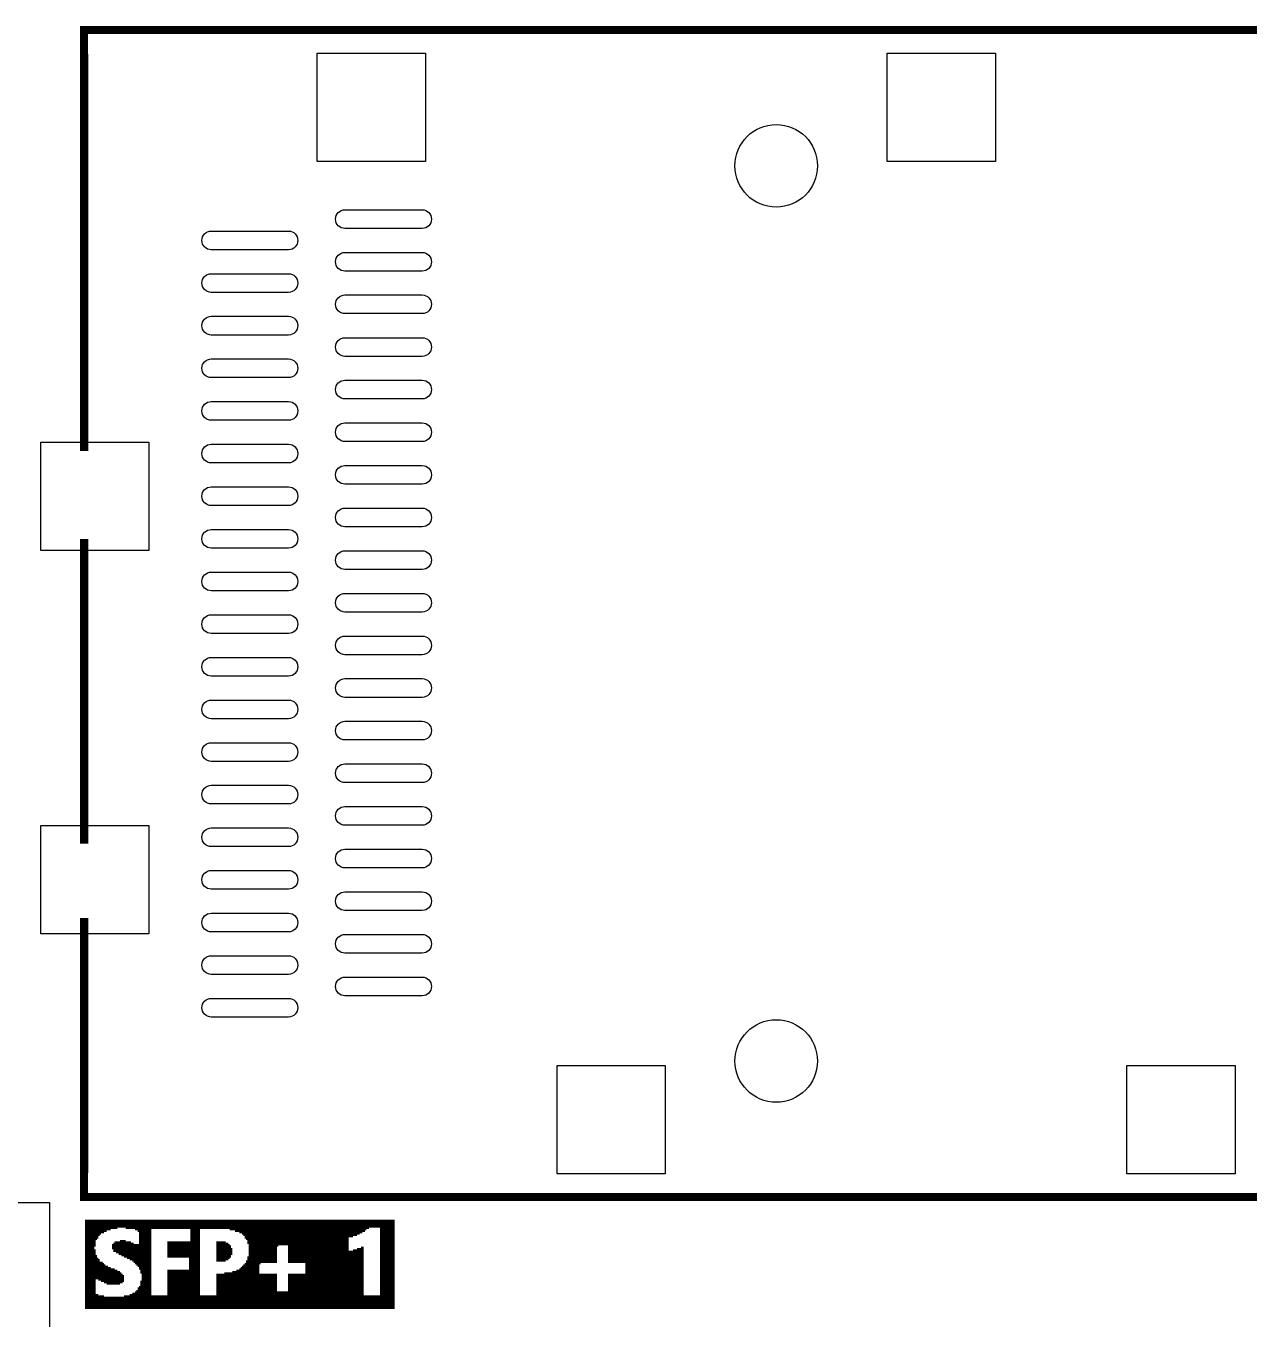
# Model space of a CAD drawing. Extents: x -92 to 136, y -31 to 80.
# Drawn here: x 78.86 to 101.83, y 7.79 to 32.06 of the extents above; entities that cross this region are included whole.
import ezdxf

# ---------------------------------------------------------------- set-up
doc = ezdxf.new("R2010")
doc.units = 0
for name, color, linetype in [('BG_SILKSCREEN_TOP', 85, 'CONTINUOUS'), ('PG_SILKSCREEN_TOP', 85, 'CONTINUOUS'), ('PIN_TOP', 1, 'CONTINUOUS')]:
    doc.layers.add(name, color=color, linetype=linetype)

msp = doc.modelspace()

# ---------------------------------------------------------------- linework, layer by layer
at = {"layer": 'BG_SILKSCREEN_TOP', "const_width": 0.0254}
for points in [[(79.9719, 9.64692), (85.7885, 9.64692)], [(79.9719, 9.62152), (85.7885, 9.62152)], [(79.9719, 9.59612), (85.7885, 9.59612)], [(79.9719, 9.57072), (85.7885, 9.57072)], [(79.9719, 9.54532), (85.7885, 9.54532)], [(79.9719, 9.51992), (85.7885, 9.51992)], [(79.9719, 9.49452), (80.5815, 9.49452)], [(79.9719, 9.46912), (80.4545, 9.46912)], [(80.7339, 9.49452), (85.3059, 9.49452)], [(80.9117, 9.46912), (81.2165, 9.46912)], [(81.9531, 9.46912), (82.1309, 9.46912)], [(82.6897, 9.46912), (85.2551, 9.46912)], [(85.5091, 9.49452), (85.7885, 9.49452)], [(85.5091, 9.46912), (85.7885, 9.46912)], [(79.9719, 9.44372), (80.3783, 9.44372)], [(79.9719, 9.41832), (80.3275, 9.41832)], [(79.9719, 9.39292), (80.2767, 9.39292)], [(79.9719, 9.36752), (80.2513, 9.36752)], [(79.9719, 9.34212), (80.2259, 9.34212)], [(79.9719, 9.31672), (80.2259, 9.31672)], [(79.9719, 9.29132), (80.2005, 9.29132)], [(79.9719, 9.26592), (80.1751, 9.26592)], [(79.9719, 9.24052), (80.1751, 9.24052)], [(79.9719, 9.21512), (80.1751, 9.21512)], [(80.5053, 9.21512), (80.8863, 9.21512)], [(80.5307, 9.24052), (80.8355, 9.24052)], [(80.6323, 9.26592), (80.7339, 9.26592)], [(80.9625, 9.44372), (81.2165, 9.44372)], [(80.9879, 9.41832), (81.2165, 9.41832)], [(80.9879, 9.39292), (81.2165, 9.39292)], [(80.9879, 9.36752), (81.2165, 9.36752)], [(80.9879, 9.34212), (81.2165, 9.34212)], [(80.9879, 9.31672), (81.2165, 9.31672)], [(80.9879, 9.29132), (81.2165, 9.29132)], [(80.9879, 9.26592), (81.2165, 9.26592)], [(80.9879, 9.24052), (81.2165, 9.24052)], [(80.9879, 9.21512), (81.2165, 9.21512)], [(81.5213, 9.24052), (82.1309, 9.24052)], [(81.5213, 9.21512), (82.1309, 9.21512)], [(81.9531, 9.44372), (82.1309, 9.44372)], [(81.9531, 9.41832), (82.1309, 9.41832)], [(81.9531, 9.39292), (82.1309, 9.39292)], [(81.9531, 9.36752), (82.1309, 9.36752)], [(81.9531, 9.34212), (82.1309, 9.34212)], [(81.9531, 9.31672), (82.1309, 9.31672)], [(81.9531, 9.29132), (82.1309, 9.29132)], [(81.9531, 9.26592), (82.1309, 9.26592)], [(82.4357, 9.24052), (82.6135, 9.24052)], [(82.4357, 9.21512), (82.6643, 9.21512)], [(82.7913, 9.44372), (85.2297, 9.44372)], [(82.8675, 9.41832), (85.1789, 9.41832)], [(82.9183, 9.39292), (85.1281, 9.39292)], [(82.9437, 9.36752), (85.0773, 9.36752)], [(82.9691, 9.34212), (85.0011, 9.34212)], [(82.9691, 9.31672), (84.9249, 9.31672)], [(82.9945, 9.29132), (84.9249, 9.29132)], [(83.0199, 9.26592), (84.9249, 9.26592)], [(83.0199, 9.24052), (84.9249, 9.24052)], [(83.0199, 9.21512), (84.9249, 9.21512)], [(85.5091, 9.44372), (85.7885, 9.44372)], [(85.5091, 9.41832), (85.7885, 9.41832)], [(85.5091, 9.39292), (85.7885, 9.39292)], [(85.5091, 9.36752), (85.7885, 9.36752)], [(85.5091, 9.34212), (85.7885, 9.34212)], [(85.5091, 9.31672), (85.7885, 9.31672)], [(85.5091, 9.29132), (85.7885, 9.29132)], [(85.5091, 9.26592), (85.7885, 9.26592)], [(85.5091, 9.24052), (85.7885, 9.24052)], [(85.5091, 9.21512), (85.7885, 9.21512)], [(79.9719, 9.18972), (80.1751, 9.18972)], [(79.9719, 9.16432), (80.1751, 9.16432)], [(79.9719, 9.13892), (80.1497, 9.13892)], [(79.9719, 9.11352), (80.1497, 9.11352)], [(79.9719, 9.08812), (80.1751, 9.08812)], [(79.9719, 9.06272), (80.1751, 9.06272)], [(79.9719, 9.03732), (80.1751, 9.03732)], [(79.9719, 9.01192), (80.1751, 9.01192)], [(79.9719, 8.98652), (80.2005, 8.98652)], [(80.4799, 9.18972), (81.2165, 9.18972)], [(80.4799, 9.16432), (81.2165, 9.16432)], [(80.4799, 9.13892), (81.2165, 9.13892)], [(80.4799, 9.11352), (81.2165, 9.11352)], [(80.5053, 9.08812), (81.2165, 9.08812)], [(80.5053, 9.06272), (81.2165, 9.06272)], [(80.5561, 9.03732), (81.2165, 9.03732)], [(80.6069, 9.01192), (81.2165, 9.01192)], [(80.6577, 8.98652), (81.2165, 8.98652)], [(81.5213, 9.18972), (82.1309, 9.18972)], [(81.5213, 9.16432), (82.1309, 9.16432)], [(81.5213, 9.13892), (82.1309, 9.13892)], [(81.5213, 9.11352), (82.1309, 9.11352)], [(81.5213, 9.08812), (82.1309, 9.08812)], [(81.5213, 9.06272), (82.1309, 9.06272)], [(81.5213, 9.03732), (82.1309, 9.03732)], [(81.5213, 9.01192), (82.1309, 9.01192)], [(81.5213, 8.98652), (82.1309, 8.98652)], [(82.4357, 9.18972), (82.6897, 9.18972)], [(82.4357, 9.16432), (82.7151, 9.16432)], [(82.4357, 9.13892), (82.7151, 9.13892)], [(82.4357, 9.11352), (82.7405, 9.11352)], [(82.4357, 9.08812), (82.7405, 9.08812)], [(82.4357, 9.06272), (82.7405, 9.06272)], [(82.4357, 9.03732), (82.7405, 9.03732)], [(82.4357, 9.01192), (82.7405, 9.01192)], [(82.4357, 8.98652), (82.7151, 8.98652)], [(83.0453, 9.18972), (84.9249, 9.18972)], [(83.0453, 9.16432), (83.6041, 9.16432)], [(83.0453, 9.13892), (83.5787, 9.13892)], [(83.0453, 9.11352), (83.5787, 9.11352)], [(83.0453, 9.08812), (83.5787, 9.08812)], [(83.0453, 9.06272), (83.5787, 9.06272)], [(83.0453, 9.03732), (83.5787, 9.03732)], [(83.0453, 9.01192), (83.5787, 9.01192)], [(83.0453, 8.98652), (83.5787, 8.98652)], [(83.7819, 9.16432), (84.9249, 9.16432)], [(83.7819, 9.13892), (84.9249, 9.13892)], [(83.7819, 9.11352), (84.9249, 9.11352)], [(83.7819, 9.08812), (84.9249, 9.08812)], [(83.7819, 9.06272), (85.2043, 9.06272)], [(83.7819, 9.03732), (85.2043, 9.03732)], [(83.7819, 9.01192), (85.2043, 9.01192)], [(83.7819, 8.98652), (85.2043, 8.98652)], [(85.0011, 9.08812), (85.2043, 9.08812)], [(85.0773, 9.11352), (85.2043, 9.11352)], [(85.1535, 9.13892), (85.2043, 9.13892)], [(85.5091, 9.18972), (85.7885, 9.18972)], [(85.5091, 9.16432), (85.7885, 9.16432)], [(85.5091, 9.13892), (85.7885, 9.13892)], [(85.5091, 9.11352), (85.7885, 9.11352)], [(85.5091, 9.08812), (85.7885, 9.08812)], [(85.5091, 9.06272), (85.7885, 9.06272)], [(85.5091, 9.03732), (85.7885, 9.03732)], [(85.5091, 9.01192), (85.7885, 9.01192)], [(85.5091, 8.98652), (85.7885, 8.98652)], [(79.9719, 8.96112), (80.2005, 8.96112)], [(79.9719, 8.93572), (80.2259, 8.93572)], [(79.9719, 8.91032), (80.2513, 8.91032)], [(79.9719, 8.88492), (80.2513, 8.88492)], [(79.9719, 8.85952), (80.3021, 8.85952)], [(79.9719, 8.83412), (80.3275, 8.83412)], [(79.9719, 8.80872), (80.3529, 8.80872)], [(79.9719, 8.78332), (80.4037, 8.78332)], [(79.9719, 8.75792), (80.4545, 8.75792)], [(79.9719, 8.73252), (80.5307, 8.73252)], [(80.7085, 8.96112), (81.2165, 8.96112)], [(80.7593, 8.93572), (81.2165, 8.93572)], [(80.8101, 8.91032), (81.2165, 8.91032)], [(80.8609, 8.88492), (81.2165, 8.88492)], [(80.8863, 8.85952), (81.2165, 8.85952)], [(80.9117, 8.83412), (81.2165, 8.83412)], [(80.9371, 8.80872), (81.2165, 8.80872)], [(80.9625, 8.78332), (81.2165, 8.78332)], [(80.9879, 8.75792), (81.2165, 8.75792)], [(80.9879, 8.73252), (81.2165, 8.73252)], [(81.5213, 8.96112), (82.1309, 8.96112)], [(81.9277, 8.93572), (82.1309, 8.93572)], [(81.9277, 8.91032), (82.1309, 8.91032)], [(81.9277, 8.88492), (82.1309, 8.88492)], [(81.9277, 8.85952), (82.1309, 8.85952)], [(81.9277, 8.83412), (82.1309, 8.83412)], [(81.9277, 8.80872), (82.1309, 8.80872)], [(81.9277, 8.78332), (82.1309, 8.78332)], [(81.9277, 8.75792), (82.1309, 8.75792)], [(81.9277, 8.73252), (82.1309, 8.73252)], [(82.4357, 8.96112), (82.7151, 8.96112)], [(82.4357, 8.93572), (82.6897, 8.93572)], [(82.4357, 8.91032), (82.6643, 8.91032)], [(82.4357, 8.88492), (82.6135, 8.88492)], [(82.8675, 8.73252), (83.2485, 8.73252)], [(82.8929, 8.75792), (83.2485, 8.75792)], [(82.9183, 8.78332), (83.2485, 8.78332)], [(82.9437, 8.80872), (83.2485, 8.80872)], [(82.9691, 8.83412), (83.2739, 8.83412)], [(82.9945, 8.88492), (83.5787, 8.88492)], [(82.9945, 8.85952), (83.5787, 8.85952)], [(83.0199, 8.96112), (83.5787, 8.96112)], [(83.0199, 8.93572), (83.5787, 8.93572)], [(83.0199, 8.91032), (83.5787, 8.91032)], [(83.7819, 8.96112), (85.2043, 8.96112)], [(83.7819, 8.93572), (85.2043, 8.93572)], [(83.7819, 8.91032), (85.2043, 8.91032)], [(83.7819, 8.88492), (85.2043, 8.88492)], [(83.7819, 8.85952), (85.2043, 8.85952)], [(84.1121, 8.83412), (85.2043, 8.83412)], [(84.1121, 8.80872), (85.2043, 8.80872)], [(84.1121, 8.78332), (85.2043, 8.78332)], [(84.1121, 8.75792), (85.2043, 8.75792)], [(84.1121, 8.73252), (85.2043, 8.73252)], [(85.5091, 8.96112), (85.7885, 8.96112)], [(85.5091, 8.93572), (85.7885, 8.93572)], [(85.5091, 8.91032), (85.7885, 8.91032)], [(85.5091, 8.88492), (85.7885, 8.88492)], [(85.5091, 8.85952), (85.7885, 8.85952)], [(85.5091, 8.83412), (85.7885, 8.83412)], [(85.5091, 8.80872), (85.7885, 8.80872)], [(85.5091, 8.78332), (85.7885, 8.78332)], [(85.5091, 8.75792), (85.7885, 8.75792)], [(85.5091, 8.73252), (85.7885, 8.73252)], [(79.9719, 8.70712), (80.5815, 8.70712)], [(79.9719, 8.68172), (80.6323, 8.68172)], [(79.9719, 8.65632), (80.6577, 8.65632)], [(79.9719, 8.63092), (80.6831, 8.63092)], [(79.9719, 8.60552), (80.7085, 8.60552)], [(79.9719, 8.58012), (80.7085, 8.58012)], [(79.9719, 8.55472), (80.7085, 8.55472)], [(79.9719, 8.52932), (80.1751, 8.52932)], [(79.9719, 8.50392), (80.1751, 8.50392)], [(80.2259, 8.52932), (80.7085, 8.52932)], [(80.2767, 8.50392), (80.7085, 8.50392)], [(81.0133, 8.70712), (81.2165, 8.70712)], [(81.0133, 8.68172), (81.2165, 8.68172)], [(81.0133, 8.65632), (81.2165, 8.65632)], [(81.0133, 8.50392), (81.2165, 8.50392)], [(81.0387, 8.63092), (81.2165, 8.63092)], [(81.0387, 8.60552), (81.2165, 8.60552)], [(81.0387, 8.58012), (81.2165, 8.58012)], [(81.0387, 8.55472), (81.2165, 8.55472)], [(81.0387, 8.52932), (81.2165, 8.52932)], [(81.5213, 8.70712), (82.1309, 8.70712)], [(81.5213, 8.68172), (82.1309, 8.68172)], [(81.5213, 8.65632), (82.1309, 8.65632)], [(81.5213, 8.63092), (82.1309, 8.63092)], [(81.5213, 8.60552), (82.1309, 8.60552)], [(81.5213, 8.58012), (82.1309, 8.58012)], [(81.5213, 8.55472), (82.1309, 8.55472)], [(81.5213, 8.52932), (82.1309, 8.52932)], [(81.5213, 8.50392), (82.1309, 8.50392)], [(82.4357, 8.63092), (83.5787, 8.63092)], [(82.4357, 8.60552), (83.5787, 8.60552)], [(82.4357, 8.58012), (83.5787, 8.58012)], [(82.4357, 8.55472), (83.5787, 8.55472)], [(82.4357, 8.52932), (83.5787, 8.52932)], [(82.4357, 8.50392), (83.5787, 8.50392)], [(82.5881, 8.65632), (83.2485, 8.65632)], [(82.7405, 8.68172), (83.2485, 8.68172)], [(82.8167, 8.70712), (83.2485, 8.70712)], [(83.7819, 8.63092), (85.2043, 8.63092)], [(83.7819, 8.60552), (85.2043, 8.60552)], [(83.7819, 8.58012), (85.2043, 8.58012)], [(83.7819, 8.55472), (85.2043, 8.55472)], [(83.7819, 8.52932), (85.2043, 8.52932)], [(83.7819, 8.50392), (85.2043, 8.50392)], [(84.1121, 8.70712), (85.2043, 8.70712)], [(84.1121, 8.68172), (85.2043, 8.68172)], [(84.1121, 8.65632), (85.2043, 8.65632)], [(85.5091, 8.70712), (85.7885, 8.70712)], [(85.5091, 8.68172), (85.7885, 8.68172)], [(85.5091, 8.65632), (85.7885, 8.65632)], [(85.5091, 8.63092), (85.7885, 8.63092)], [(85.5091, 8.60552), (85.7885, 8.60552)], [(85.5091, 8.58012), (85.7885, 8.58012)], [(85.5091, 8.55472), (85.7885, 8.55472)], [(85.5091, 8.52932), (85.7885, 8.52932)], [(85.5091, 8.50392), (85.7885, 8.50392)], [(79.9719, 8.47852), (80.1751, 8.47852)], [(79.9719, 8.45312), (80.1751, 8.45312)], [(79.9719, 8.42772), (80.1751, 8.42772)], [(79.9719, 8.40232), (80.1751, 8.40232)], [(79.9719, 8.37692), (80.1751, 8.37692)], [(79.9719, 8.35152), (80.1751, 8.35152)], [(79.9719, 8.32612), (80.1751, 8.32612)], [(79.9719, 8.30072), (80.1751, 8.30072)], [(79.9719, 8.27532), (80.1751, 8.27532)], [(79.9719, 8.24992), (80.2259, 8.24992)], [(80.3275, 8.47852), (80.6831, 8.47852)], [(80.3783, 8.45312), (80.6323, 8.45312)], [(80.8101, 8.24992), (81.2165, 8.24992)], [(80.8609, 8.27532), (81.2165, 8.27532)], [(80.9117, 8.30072), (81.2165, 8.30072)], [(80.9371, 8.32612), (81.2165, 8.32612)], [(80.9625, 8.37692), (81.2165, 8.37692)], [(80.9625, 8.35152), (81.2165, 8.35152)], [(80.9879, 8.40232), (81.2165, 8.40232)], [(81.0133, 8.47852), (81.2165, 8.47852)], [(81.0133, 8.45312), (81.2165, 8.45312)], [(81.0133, 8.42772), (81.2165, 8.42772)], [(81.5213, 8.47852), (82.1309, 8.47852)], [(81.5213, 8.45312), (82.1309, 8.45312)], [(81.5213, 8.42772), (82.1309, 8.42772)], [(81.5213, 8.40232), (82.1309, 8.40232)], [(81.5213, 8.37692), (82.1309, 8.37692)], [(81.5213, 8.35152), (82.1309, 8.35152)], [(81.5213, 8.32612), (82.1309, 8.32612)], [(81.5213, 8.30072), (82.1309, 8.30072)], [(81.5213, 8.27532), (82.1309, 8.27532)], [(81.5213, 8.24992), (82.1309, 8.24992)], [(82.4357, 8.47852), (83.5787, 8.47852)], [(82.4357, 8.45312), (83.5787, 8.45312)], [(82.4357, 8.42772), (83.5787, 8.42772)], [(82.4357, 8.40232), (83.5787, 8.40232)], [(82.4357, 8.37692), (83.5787, 8.37692)], [(82.4357, 8.35152), (83.5787, 8.35152)], [(82.4357, 8.32612), (83.5787, 8.32612)], [(82.4357, 8.30072), (85.2043, 8.30072)], [(82.4357, 8.27532), (85.2043, 8.27532)], [(82.4357, 8.24992), (85.2043, 8.24992)], [(83.7819, 8.47852), (85.2043, 8.47852)], [(83.7819, 8.45312), (85.2043, 8.45312)], [(83.7819, 8.42772), (85.2043, 8.42772)], [(83.7819, 8.40232), (85.2043, 8.40232)], [(83.7819, 8.37692), (85.2043, 8.37692)], [(83.7819, 8.35152), (85.2043, 8.35152)], [(83.7819, 8.32612), (85.2043, 8.32612)], [(85.5091, 8.47852), (85.7885, 8.47852)], [(85.5091, 8.45312), (85.7885, 8.45312)], [(85.5091, 8.42772), (85.7885, 8.42772)], [(85.5091, 8.40232), (85.7885, 8.40232)], [(85.5091, 8.37692), (85.7885, 8.37692)], [(85.5091, 8.35152), (85.7885, 8.35152)], [(85.5091, 8.32612), (85.7885, 8.32612)], [(85.5091, 8.30072), (85.7885, 8.30072)], [(85.5091, 8.27532), (85.7885, 8.27532)], [(85.5091, 8.24992), (85.7885, 8.24992)], [(79.9719, 8.22452), (80.3275, 8.22452)], [(79.9719, 8.19912), (85.7885, 8.19912)], [(79.9719, 8.17372), (85.7885, 8.17372)], [(79.9719, 8.14832), (85.7885, 8.14832)], [(79.9719, 8.12292), (85.7885, 8.12292)], [(79.9719, 8.09752), (85.7885, 8.09752)], [(79.9719, 8.07212), (85.7885, 8.07212)], [(79.9719, 8.04672), (85.7885, 8.04672)], [(79.9719, 8.02132), (85.7885, 8.02132)], [(80.7085, 8.22452), (85.7885, 8.22452)], [(79.9719, 7.99592), (85.7885, 7.99592)]]:
    msp.add_lwpolyline(points, dxfattribs=at)
at = {"layer": 'PG_SILKSCREEN_TOP'}
msp.add_lwpolyline([(79.95666, 15.32128, 0.1524, 0.1524, 0), (79.95666, 10.53592, 0.14986, 0.14986, 0), (79.95666, 10.08634, 0.1524, 0.1524, 0), (135.96874, 10.08634, 0.14986, 0.14986, 0), (135.96874, 10.53592, 0.1524, 0.1524, 0), (135.96874, 31.53664, 0.14986, 0.14986, 0), (135.96874, 31.98622, 0.1524, 0.1524, 0), (79.95666, 31.98622, 0.14986, 0.14986, 0), (79.95666, 31.53664, 0.1524, 0.1524, 0), (79.95666, 24.08428, 0.1524, 0.1524, 0)], format="xyseb", dxfattribs=at)
at = {"layer": 'PG_SILKSCREEN_TOP', "const_width": 0.1524}
msp.add_lwpolyline([(79.95666, 16.71828), (79.95666, 22.43328)], dxfattribs=at)
at = {"layer": 'PIN_TOP'}
for points in [[(86.36508, 31.55188), (86.36508, 29.51988), (84.33308, 29.51988), (84.33308, 31.55188)], [(97.06356, 31.55188), (97.06356, 29.51988), (95.03156, 29.51988), (95.03156, 31.55188)], [(81.17332, 24.25192), (81.17332, 22.21992), (79.14132, 22.21992), (79.14132, 24.25192)], [(81.17332, 17.05356), (81.17332, 15.02156), (79.14132, 15.02156), (79.14132, 17.05356)], [(90.86596, 12.55268), (90.86596, 10.52068), (88.83396, 10.52068), (88.83396, 12.55268)], [(101.56444, 12.55268), (101.56444, 10.52068), (99.53244, 10.52068), (99.53244, 12.55268)], [(77.80782, 9.97966), (79.30642, 9.97966), (79.30642, 6.70306), (77.80782, 6.70306)]]:
    msp.add_lwpolyline(points, close=True, dxfattribs=at)
for points in [[(84.85251, 28.61056), (86.30285, 28.61056, -1), (86.30285, 28.26004), (84.85251, 28.26004, -1)], [(82.34299, 28.21178), (83.79333, 28.21178, -1), (83.79333, 27.86126), (82.34299, 27.86126, -1)], [(84.85251, 27.81046), (86.30285, 27.81046, -1), (86.30285, 27.45994), (84.85251, 27.45994, -1)], [(82.34299, 27.41168), (83.79333, 27.41168, -1), (83.79333, 27.06116), (82.34299, 27.06116, -1)], [(84.85251, 27.0129), (86.30285, 27.0129, -1), (86.30285, 26.66238), (84.85251, 26.66238, -1)], [(82.34299, 26.61158), (83.79333, 26.61158, -1), (83.79333, 26.26106), (82.34299, 26.26106, -1)], [(84.85251, 26.21026), (86.30285, 26.21026, -1), (86.30285, 25.85974), (84.85251, 25.85974, -1)], [(82.34299, 25.81148), (83.79333, 25.81148, -1), (83.79333, 25.46096), (82.34299, 25.46096, -1)], [(84.85251, 25.4127), (86.30285, 25.4127, -1), (86.30285, 25.06218), (84.85251, 25.06218, -1)], [(82.34299, 25.01138), (83.79333, 25.01138, -1), (83.79333, 24.66086), (82.34299, 24.66086, -1)], [(84.85251, 24.6126), (86.30285, 24.6126, -1), (86.30285, 24.26208), (84.85251, 24.26208, -1)], [(82.34299, 24.21128), (83.79333, 24.21128, -1), (83.79333, 23.86076), (82.34299, 23.86076, -1)], [(84.85251, 23.8125), (86.30285, 23.8125, -1), (86.30285, 23.46198), (84.85251, 23.46198, -1)], [(82.34299, 23.41118), (83.79333, 23.41118, -1), (83.79333, 23.06066), (82.34299, 23.06066, -1)], [(84.85251, 23.0124), (86.30285, 23.0124, -1), (86.30285, 22.66188), (84.85251, 22.66188, -1)], [(82.34299, 22.61108), (83.79333, 22.61108, -1), (83.79333, 22.26056), (82.34299, 22.26056, -1)], [(84.85251, 22.2123), (86.30285, 22.2123, -1), (86.30285, 21.86178), (84.85251, 21.86178, -1)], [(82.34299, 21.81098), (83.79333, 21.81098, -1), (83.79333, 21.46046), (82.34299, 21.46046, -1)], [(84.85251, 21.4122), (86.30285, 21.4122, -1), (86.30285, 21.06168), (84.85251, 21.06168, -1)], [(82.34299, 21.01088), (83.79333, 21.01088, -1), (83.79333, 20.66036), (82.34299, 20.66036, -1)], [(84.85251, 20.6121), (86.30285, 20.6121, -1), (86.30285, 20.26158), (84.85251, 20.26158, -1)], [(82.34299, 20.21078), (83.79333, 20.21078, -1), (83.79333, 19.86026), (82.34299, 19.86026, -1)], [(84.85251, 19.812), (86.30285, 19.812, -1), (86.30285, 19.46148), (84.85251, 19.46148, -1)], [(82.34299, 19.41068), (83.79333, 19.41068, -1), (83.79333, 19.06016), (82.34299, 19.06016, -1)], [(84.85251, 19.0119), (86.30285, 19.0119, -1), (86.30285, 18.66138), (84.85251, 18.66138, -1)], [(82.34299, 18.61058), (83.79333, 18.61058, -1), (83.79333, 18.26006), (82.34299, 18.26006, -1)], [(84.85251, 18.2118), (86.30285, 18.2118, -1), (86.30285, 17.86128), (84.85251, 17.86128, -1)], [(82.34299, 17.81048), (83.79333, 17.81048, -1), (83.79333, 17.45996), (82.34299, 17.45996, -1)], [(84.85251, 17.4117), (86.30285, 17.4117, -1), (86.30285, 17.06118), (84.85251, 17.06118, -1)], [(82.34299, 17.01038), (83.79333, 17.01038, -1), (83.79333, 16.65986), (82.34299, 16.65986, -1)], [(84.85251, 16.6116), (86.30285, 16.6116, -1), (86.30285, 16.26108), (84.85251, 16.26108, -1)], [(82.34299, 16.21282), (83.79333, 16.21282, -1), (83.79333, 15.8623), (82.34299, 15.8623, -1)], [(84.85251, 15.8115), (86.30285, 15.8115, -1), (86.30285, 15.46098), (84.85251, 15.46098, -1)], [(82.34299, 15.41018), (83.79333, 15.41018, -1), (83.79333, 15.05966), (82.34299, 15.05966, -1)], [(84.85251, 15.0114), (86.30285, 15.0114, -1), (86.30285, 14.66088), (84.85251, 14.66088, -1)], [(82.34299, 14.61262), (83.79333, 14.61262, -1), (83.79333, 14.2621), (82.34299, 14.2621, -1)], [(84.85251, 14.2113), (86.30285, 14.2113, -1), (86.30285, 13.86078), (84.85251, 13.86078, -1)], [(82.34299, 13.81252), (83.79333, 13.81252, -1), (83.79333, 13.462), (82.34299, 13.462, -1)]]:
    msp.add_lwpolyline(points, format="xyb", close=True, dxfattribs=at)
for centre in [(92.94876, 29.43606), (92.94876, 12.6365)]:
    msp.add_circle(centre, 0.7747, dxfattribs=at)

doc.saveas('drawing.dxf')
